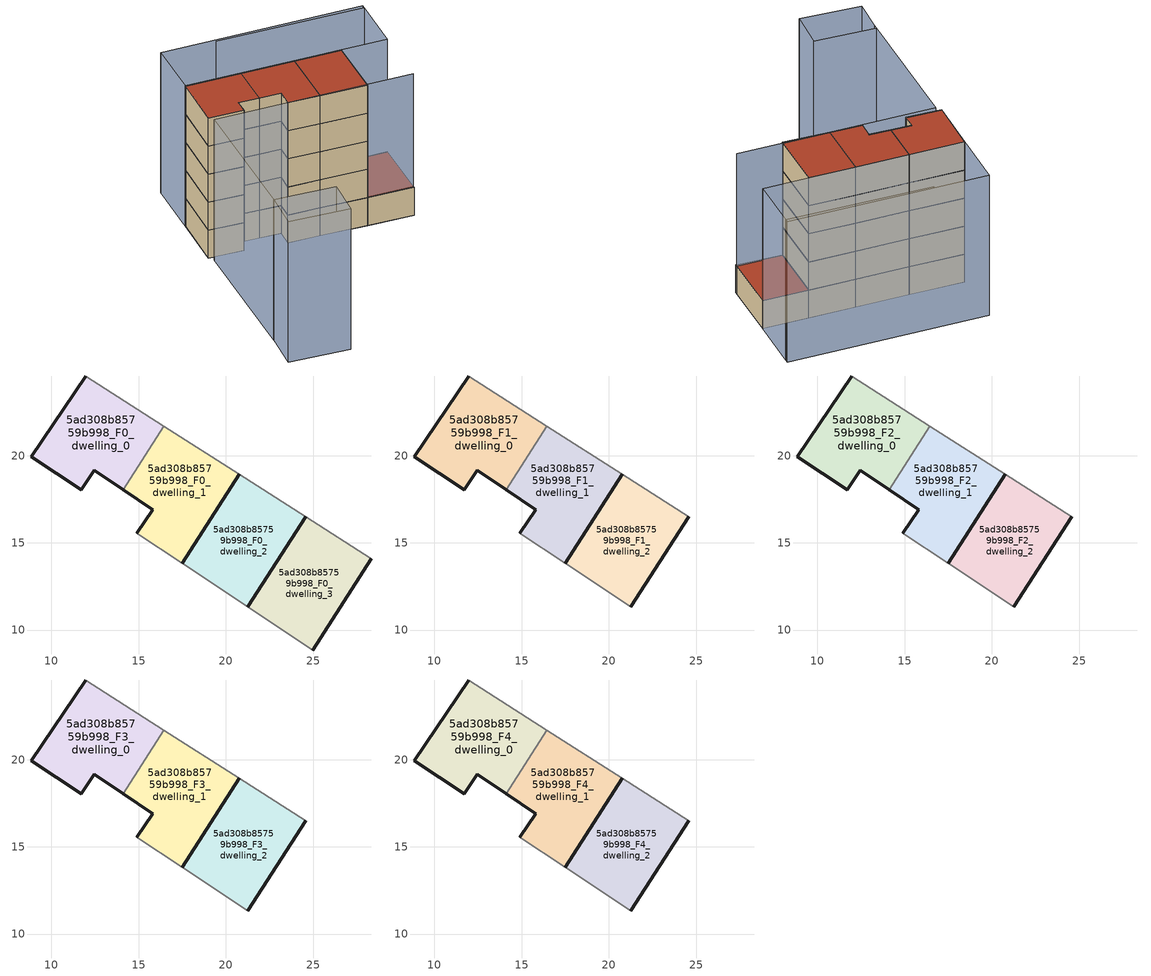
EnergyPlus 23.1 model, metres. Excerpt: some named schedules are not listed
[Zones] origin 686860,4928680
5ad308b85759b998_F0_dwelling_0
 floor ground (EU_floor_Construction): 14.11,18.05 16.44,21.7 11.96,24.57 8.86,19.95 11.7,18.05 12.45,19.17 z0
 wall outside (EU_wall_Construction): 14.11,18.05 12.45,19.17 11.7,18.05 8.86,19.95 11.96,24.57 z0:3
 wall adiabatic (EU_wall_Construction): 11.96,24.57 16.44,21.7 z0:3
 wall to 5ad308b85759b998_F0_dwelling_1 (EU_wall_Construction): 16.44,21.7 14.11,18.05 z0:3
5ad308b85759b998_F0_dwelling_1
 floor ground (EU_floor_Construction): 17.5,13.83 20.77,18.93 16.44,21.7 14.11,18.05 15.82,16.91 14.91,15.55 z0
 wall outside (EU_wall_Construction): 14.91,15.55 15.82,16.91 14.11,18.05 / 20.77,18.93 17.5,13.83 z0:3
 wall adiabatic (EU_wall_Construction): 17.5,13.83 14.91,15.55 / 16.44,21.7 20.77,18.93 z0:3
5ad308b85759b998_F0_dwelling_2
 floor ground (EU_floor_Construction): 21.27,11.33 24.57,16.49 20.77,18.93 17.5,13.83 z0
 wall outside (EU_wall_Construction): 17.5,13.83 20.77,18.93 / 24.57,16.49 21.27,11.33 z0:3
 wall adiabatic (EU_wall_Construction): 20.77,18.93 24.57,16.49 / 21.27,11.33 17.5,13.83 z0:3
5ad308b85759b998_F0_dwelling_3
 floor ground (EU_floor_Construction): 24.99,8.86 28.33,14.09 24.57,16.49 21.27,11.33 z0
 wall outside (EU_wall_Construction): 28.33,14.09 24.99,8.86 / 21.27,11.33 24.57,16.49 z0:3
 wall adiabatic (EU_wall_Construction): 24.57,16.49 28.33,14.09 / 24.99,8.86 21.27,11.33 z0:3
 roof outside (EU_roof_Construction): 28.33,14.09 24.99,8.86 21.27,11.33 24.57,16.49 z3
5ad308b85759b998_F1_dwelling_0
 floor to 5ad308b85759b998_F0_dwelling_0 (EU_floor_Construction): 14.11,18.05 16.44,21.7 11.96,24.57 8.86,19.95 11.7,18.05 12.45,19.17 z3
 wall outside (EU_wall_Construction): 14.11,18.05 12.45,19.17 11.7,18.05 8.86,19.95 11.96,24.57 z3:6
 wall adiabatic (EU_wall_Construction): 11.96,24.57 16.44,21.7 z3:6
 wall to 5ad308b85759b998_F1_dwelling_1 (EU_wall_Construction): 16.44,21.7 14.11,18.05 z3:6
5ad308b85759b998_F1_dwelling_1
 floor to 5ad308b85759b998_F0_dwelling_1 (EU_floor_Construction): 17.5,13.83 20.77,18.93 16.44,21.7 14.11,18.05 15.82,16.91 14.91,15.55 z3
 wall outside (EU_wall_Construction): 14.91,15.55 15.82,16.91 14.11,18.05 / 20.77,18.93 17.5,13.83 z3:6
 wall adiabatic (EU_wall_Construction): 17.5,13.83 14.91,15.55 / 16.44,21.7 20.77,18.93 z3:6
5ad308b85759b998_F1_dwelling_2
 floor to 5ad308b85759b998_F0_dwelling_2 (EU_floor_Construction): 21.26,11.33 24.57,16.49 20.77,18.93 17.5,13.83 z3
 wall outside (EU_wall_Construction): 24.57,16.49 21.27,11.33 / 17.5,13.83 20.77,18.93 z3:6
 wall adiabatic (EU_wall_Construction): 20.77,18.93 24.57,16.49 / 21.27,11.33 17.5,13.83 z3:6
5ad308b85759b998_F2_dwelling_0
 floor to 5ad308b85759b998_F1_dwelling_0 (EU_floor_Construction): 14.11,18.05 16.44,21.7 11.96,24.57 8.86,19.95 11.7,18.05 12.45,19.17 z6
 wall outside (EU_wall_Construction): 14.11,18.05 12.45,19.17 11.7,18.05 8.86,19.95 11.96,24.57 z6:9
 wall adiabatic (EU_wall_Construction): 11.96,24.57 16.44,21.7 z6:9
 wall to 5ad308b85759b998_F2_dwelling_1 (EU_wall_Construction): 16.44,21.7 14.11,18.05 z6:9
5ad308b85759b998_F2_dwelling_1
 floor to 5ad308b85759b998_F1_dwelling_1 (EU_floor_Construction): 17.5,13.83 20.77,18.93 16.44,21.7 14.11,18.05 15.82,16.91 14.91,15.55 z6
 wall outside (EU_wall_Construction): 14.91,15.55 15.82,16.91 14.11,18.05 / 20.77,18.93 17.5,13.83 z6:9
 wall adiabatic (EU_wall_Construction): 17.5,13.83 14.91,15.55 / 16.44,21.7 20.77,18.93 z6:9
5ad308b85759b998_F2_dwelling_2
 floor to 5ad308b85759b998_F1_dwelling_2 (EU_floor_Construction): 21.26,11.33 24.57,16.49 20.77,18.93 17.5,13.83 z6
 wall outside (EU_wall_Construction): 24.57,16.49 21.27,11.33 / 17.5,13.83 20.77,18.93 z6:9
 wall adiabatic (EU_wall_Construction): 20.77,18.93 24.57,16.49 / 21.27,11.33 17.5,13.83 z6:9
5ad308b85759b998_F3_dwelling_0
 floor to 5ad308b85759b998_F2_dwelling_0 (EU_floor_Construction): 14.11,18.05 16.44,21.7 11.96,24.57 8.86,19.95 11.7,18.05 12.45,19.17 z9
 wall outside (EU_wall_Construction): 14.11,18.05 12.45,19.17 11.7,18.05 8.86,19.95 11.96,24.57 z9:12
 wall adiabatic (EU_wall_Construction): 11.96,24.57 16.44,21.7 z9:12
 wall to 5ad308b85759b998_F3_dwelling_1 (EU_wall_Construction): 16.44,21.7 14.11,18.05 z9:12
5ad308b85759b998_F3_dwelling_1
 floor to 5ad308b85759b998_F2_dwelling_1 (EU_floor_Construction): 17.5,13.83 20.77,18.93 16.44,21.7 14.11,18.05 15.82,16.91 14.91,15.55 z9
 wall outside (EU_wall_Construction): 14.91,15.55 15.82,16.91 14.11,18.05 / 20.77,18.93 17.5,13.83 z9:12
 wall adiabatic (EU_wall_Construction): 17.5,13.83 14.91,15.55 / 16.44,21.7 20.77,18.93 z9:12
5ad308b85759b998_F3_dwelling_2
 floor to 5ad308b85759b998_F2_dwelling_2 (EU_floor_Construction): 21.26,11.33 24.57,16.49 20.77,18.93 17.5,13.83 z9
 wall outside (EU_wall_Construction): 24.57,16.49 21.27,11.33 / 17.5,13.83 20.77,18.93 z9:12
 wall adiabatic (EU_wall_Construction): 20.77,18.93 24.57,16.49 / 21.27,11.33 17.5,13.83 z9:12
5ad308b85759b998_F4_dwelling_0
 floor to 5ad308b85759b998_F3_dwelling_0 (EU_floor_Construction): 14.11,18.05 16.44,21.7 11.96,24.57 8.86,19.95 11.7,18.05 12.45,19.17 z12
 wall outside (EU_wall_Construction): 14.11,18.05 12.45,19.17 11.7,18.05 8.86,19.95 11.96,24.57 z12:15
 wall adiabatic (EU_wall_Construction): 11.96,24.57 16.44,21.7 z12:15
 wall to 5ad308b85759b998_F4_dwelling_1 (EU_wall_Construction): 16.44,21.7 14.11,18.05 z12:15
 roof outside (EU_roof_Construction): 16.44,21.7 14.11,18.05 12.45,19.17 11.7,18.05 8.86,19.95 11.96,24.57 z15
5ad308b85759b998_F4_dwelling_1
 floor to 5ad308b85759b998_F3_dwelling_1 (EU_floor_Construction): 17.5,13.83 20.77,18.93 16.44,21.7 14.11,18.05 15.82,16.91 14.91,15.55 z12
 wall outside (EU_wall_Construction): 14.91,15.55 15.82,16.91 14.11,18.05 / 20.77,18.93 17.5,13.83 z12:15
 wall adiabatic (EU_wall_Construction): 17.5,13.83 14.91,15.55 / 16.44,21.7 20.77,18.93 z12:15
 roof outside (EU_roof_Construction): 20.77,18.93 17.5,13.83 14.91,15.55 15.82,16.91 14.11,18.05 16.44,21.7 z15
5ad308b85759b998_F4_dwelling_2
 floor to 5ad308b85759b998_F3_dwelling_2 (EU_floor_Construction): 21.26,11.33 24.57,16.49 20.77,18.93 17.5,13.83 z12
 wall outside (EU_wall_Construction): 24.57,16.49 21.27,11.33 / 17.5,13.83 20.77,18.93 z12:15
 wall adiabatic (EU_wall_Construction): 20.77,18.93 24.57,16.49 / 21.27,11.33 17.5,13.83 z12:15
 roof outside (EU_roof_Construction): 24.57,16.49 21.27,11.33 17.5,13.83 20.77,18.93 z15
shading: 1.31,7.41 8.97,19.36 / 8.97,19.36 25.09,9.02 / 31.25,18.65 19.39,26.4 / 4.19,1.26 -0.66,4.66 / -0.66,4.66 1.51,7.76 / 1.51,7.76 6.37,4.36 / 6.37,4.36 4.19,1.26 / 28.33,14.09 11.96,24.57 / 11.96,24.57 15.05,29.4 / 15.05,29.4 31.43,18.92 / 31.43,18.92 28.33,14.09 z0:15
[Building]
EU S2 Campaign: North Axis=0; Terrain=City; Solar Distribution=FullExterior
[Site:Location]
Bologna: Latitude=44.5; Longitude=11.25; Time Zone=1; Elevation=37
[SizingPeriod:WeatherFileDays]
AnnualSizingPeriod: Begin Month=1; Begin Day of Month=1; End Month=12; End Day of Month=31; Day of Week for Start Day=Monday; Use Weather File Daylight Saving Period=No; Use Weather File Rain and Snow Indicators=No
[MATERIAL]
EU_InternalMass_Material: Roughness=MediumRough; Thickness=0.1; Conductivity=1; Density=1800; Specific Heat=900; Thermal Absorptance=0.9; Solar Absorptance=0.7; Visible Absorptance=0.7
[MATERIAL:NOMASS] Roughness=MediumRough; Thermal Absorptance=0.9; Solar Absorptance=0.7; Visible Absorptance=0.7
Name | Thermal Resistance
EU_wall_NoMass | 0.905828
EU_roof_NoMass | 0.37593
EU_floor_NoMass | 0.67114
[CONSTRUCTION]
EU_wall_Construction: EU_wall_NoMass
EU_roof_Construction: EU_roof_NoMass
EU_floor_Construction: EU_floor_NoMass
EU_InternalMass_Construction: EU_InternalMass_Material
[ZONE] Type=1; Multiplier=1; Ceiling Height=autocalculate; Floor Area=autocalculate; Part of Total Floor Area=Yes
Name | Volume
5ad308b85759b998_F0_dwelling_0 | 82.6003
5ad308b85759b998_F1_dwelling_0; 5ad308b85759b998_F2_dwelling_0; 5ad308b85759b998_F3_dwelling_0; 5ad308b85759b998_F4_dwelling_0 | 82.6011
5ad308b85759b998_F0_dwelling_1 | 82.6084
5ad308b85759b998_F1_dwelling_1; 5ad308b85759b998_F2_dwelling_1; 5ad308b85759b998_F3_dwelling_1; 5ad308b85759b998_F4_dwelling_1 | 82.6091
5ad308b85759b998_F0_dwelling_2; 5ad308b85759b998_F1_dwelling_2; 5ad308b85759b998_F2_dwelling_2; 5ad308b85759b998_F3_dwelling_2; 5ad308b85759b998_F4_dwelling_2 | 82.6062
5ad308b85759b998_F0_dwelling_3 | 82.5981
[INTERNALMASS] Construction=EU_InternalMass_Construction
Name | Zone or ZoneList | Surface Area
5ad308b85759b998_F0_dwelling_0_EU_InternalMass | 5ad308b85759b998_F0_dwelling_0 | 27.5332
5ad308b85759b998_F0_dwelling_1_EU_InternalMass | 5ad308b85759b998_F0_dwelling_1 | 27.5361
5ad308b85759b998_F0_dwelling_2_EU_InternalMass | 5ad308b85759b998_F0_dwelling_2 | 27.535
5ad308b85759b998_F0_dwelling_3_EU_InternalMass | 5ad308b85759b998_F0_dwelling_3 | 27.5331
5ad308b85759b998_F1_dwelling_0_EU_InternalMass | 5ad308b85759b998_F1_dwelling_0 | 36.7145
5ad308b85759b998_F1_dwelling_1_EU_InternalMass | 5ad308b85759b998_F1_dwelling_1 | 36.7153
5ad308b85759b998_F1_dwelling_2_EU_InternalMass | 5ad308b85759b998_F1_dwelling_2 | 36.7143
5ad308b85759b998_F2_dwelling_0_EU_InternalMass | 5ad308b85759b998_F2_dwelling_0 | 36.7145
5ad308b85759b998_F2_dwelling_1_EU_InternalMass | 5ad308b85759b998_F2_dwelling_1 | 36.7153
5ad308b85759b998_F2_dwelling_2_EU_InternalMass | 5ad308b85759b998_F2_dwelling_2 | 36.7143
5ad308b85759b998_F3_dwelling_0_EU_InternalMass | 5ad308b85759b998_F3_dwelling_0 | 36.7145
5ad308b85759b998_F3_dwelling_1_EU_InternalMass | 5ad308b85759b998_F3_dwelling_1 | 36.7153
5ad308b85759b998_F3_dwelling_2_EU_InternalMass | 5ad308b85759b998_F3_dwelling_2 | 36.7143
5ad308b85759b998_F4_dwelling_0_EU_InternalMass | 5ad308b85759b998_F4_dwelling_0 | 36.7145
5ad308b85759b998_F4_dwelling_1_EU_InternalMass | 5ad308b85759b998_F4_dwelling_1 | 36.7153
5ad308b85759b998_F4_dwelling_2_EU_InternalMass | 5ad308b85759b998_F4_dwelling_2 | 36.7143
[OTHEREQUIPMENT] Fuel Type=Electricity; Design Level Calculation Method=Watts/Area; Power per Zone Floor Area=1; Fraction Latent=0; Fraction Radiant=0; Fraction Lost=0; Carbon Dioxide Generation Rate=0; EndUse Subcategory=EU_Step8_InternalGains
Name | Zone or ZoneList or Space or SpaceList | Schedule
EU_Step8_InternalGain_5ad308b85759b998_F0_dwelling_0_f000 | 5ad308b85759b998_F0_dwelling_0 | EU_Step8_GainSchedule_5ad308b85759b998_F0_dwelling_0_f000
EU_Step8_InternalGain_5ad308b85759b998_F0_dwelling_1_f000 | 5ad308b85759b998_F0_dwelling_1 | EU_Step8_GainSchedule_5ad308b85759b998_F0_dwelling_1_f000
EU_Step8_InternalGain_5ad308b85759b998_F0_dwelling_2_f000 | 5ad308b85759b998_F0_dwelling_2 | EU_Step8_GainSchedule_5ad308b85759b998_F0_dwelling_2_f000
EU_Step8_InternalGain_5ad308b85759b998_F0_dwelling_3_f000 | 5ad308b85759b998_F0_dwelling_3 | EU_Step8_GainSchedule_5ad308b85759b998_F0_dwelling_3_f000
EU_Step8_InternalGain_5ad308b85759b998_F1_dwelling_0_f000 | 5ad308b85759b998_F1_dwelling_0 | EU_Step8_GainSchedule_5ad308b85759b998_F1_dwelling_0_f000
EU_Step8_InternalGain_5ad308b85759b998_F1_dwelling_1_f000 | 5ad308b85759b998_F1_dwelling_1 | EU_Step8_GainSchedule_5ad308b85759b998_F1_dwelling_1_f000
EU_Step8_InternalGain_5ad308b85759b998_F1_dwelling_2_f000 | 5ad308b85759b998_F1_dwelling_2 | EU_Step8_GainSchedule_5ad308b85759b998_F1_dwelling_2_f000
EU_Step8_InternalGain_5ad308b85759b998_F2_dwelling_0_f000 | 5ad308b85759b998_F2_dwelling_0 | EU_Step8_GainSchedule_5ad308b85759b998_F2_dwelling_0_f000
EU_Step8_InternalGain_5ad308b85759b998_F2_dwelling_1_f000 | 5ad308b85759b998_F2_dwelling_1 | EU_Step8_GainSchedule_5ad308b85759b998_F2_dwelling_1_f000
EU_Step8_InternalGain_5ad308b85759b998_F2_dwelling_2_f000 | 5ad308b85759b998_F2_dwelling_2 | EU_Step8_GainSchedule_5ad308b85759b998_F2_dwelling_2_f000
EU_Step8_InternalGain_5ad308b85759b998_F3_dwelling_0_f000 | 5ad308b85759b998_F3_dwelling_0 | EU_Step8_GainSchedule_5ad308b85759b998_F3_dwelling_0_f000
EU_Step8_InternalGain_5ad308b85759b998_F3_dwelling_1_f000 | 5ad308b85759b998_F3_dwelling_1 | EU_Step8_GainSchedule_5ad308b85759b998_F3_dwelling_1_f000
EU_Step8_InternalGain_5ad308b85759b998_F3_dwelling_2_f000 | 5ad308b85759b998_F3_dwelling_2 | EU_Step8_GainSchedule_5ad308b85759b998_F3_dwelling_2_f000
EU_Step8_InternalGain_5ad308b85759b998_F4_dwelling_0_f000 | 5ad308b85759b998_F4_dwelling_0 | EU_Step8_GainSchedule_5ad308b85759b998_F4_dwelling_0_f000
EU_Step8_InternalGain_5ad308b85759b998_F4_dwelling_1_f000 | 5ad308b85759b998_F4_dwelling_1 | EU_Step8_GainSchedule_5ad308b85759b998_F4_dwelling_1_f000
EU_Step8_InternalGain_5ad308b85759b998_F4_dwelling_2_f000 | 5ad308b85759b998_F4_dwelling_2 | EU_Step8_GainSchedule_5ad308b85759b998_F4_dwelling_2_f000
[ZONEVENTILATION:DESIGNFLOWRATE] Schedule=EU_AlwaysOn; Design Flow Rate Calculation Method=AirChanges/Hour; Air Changes per Hour=0.73129; Ventilation Type=Natural; Fan Pressure Rise=0; Fan Total Efficiency=1; Constant Term Coefficient=1; Temperature Term Coefficient=0; Velocity Term Coefficient=0; Velocity Squared Term Coefficient=0; Minimum Indoor Temperature=-100; Maximum Indoor Temperature=100; Delta Temperature=-100; Minimum Outdoor Temperature=-100; Maximum Outdoor Temperature=100; Maximum Wind Speed=40
Name | Zone or ZoneList or Space or SpaceList
EU_ConstantAir_5ad308b85759b998_F0_dwelling_0 | 5ad308b85759b998_F0_dwelling_0
EU_ConstantAir_5ad308b85759b998_F0_dwelling_1 | 5ad308b85759b998_F0_dwelling_1
EU_ConstantAir_5ad308b85759b998_F0_dwelling_2 | 5ad308b85759b998_F0_dwelling_2
EU_ConstantAir_5ad308b85759b998_F0_dwelling_3 | 5ad308b85759b998_F0_dwelling_3
EU_ConstantAir_5ad308b85759b998_F1_dwelling_0 | 5ad308b85759b998_F1_dwelling_0
EU_ConstantAir_5ad308b85759b998_F1_dwelling_1 | 5ad308b85759b998_F1_dwelling_1
EU_ConstantAir_5ad308b85759b998_F1_dwelling_2 | 5ad308b85759b998_F1_dwelling_2
EU_ConstantAir_5ad308b85759b998_F2_dwelling_0 | 5ad308b85759b998_F2_dwelling_0
EU_ConstantAir_5ad308b85759b998_F2_dwelling_1 | 5ad308b85759b998_F2_dwelling_1
EU_ConstantAir_5ad308b85759b998_F2_dwelling_2 | 5ad308b85759b998_F2_dwelling_2
EU_ConstantAir_5ad308b85759b998_F3_dwelling_0 | 5ad308b85759b998_F3_dwelling_0
EU_ConstantAir_5ad308b85759b998_F3_dwelling_1 | 5ad308b85759b998_F3_dwelling_1
EU_ConstantAir_5ad308b85759b998_F3_dwelling_2 | 5ad308b85759b998_F3_dwelling_2
EU_ConstantAir_5ad308b85759b998_F4_dwelling_0 | 5ad308b85759b998_F4_dwelling_0
EU_ConstantAir_5ad308b85759b998_F4_dwelling_1 | 5ad308b85759b998_F4_dwelling_1
EU_ConstantAir_5ad308b85759b998_F4_dwelling_2 | 5ad308b85759b998_F4_dwelling_2
[HVACTEMPLATE:THERMOSTAT] Constant Heating Setpoint=20; Constant Cooling Setpoint=50
EU_HeatOnly_5ad308b85759b998_F0_dwelling_0; EU_HeatOnly_5ad308b85759b998_F0_dwelling_1; EU_HeatOnly_5ad308b85759b998_F0_dwelling_2; EU_HeatOnly_5ad308b85759b998_F0_dwelling_3; EU_HeatOnly_5ad308b85759b998_F1_dwelling_0; EU_HeatOnly_5ad308b85759b998_F1_dwelling_1; EU_HeatOnly_5ad308b85759b998_F1_dwelling_2; EU_HeatOnly_5ad308b85759b998_F2_dwelling_0; EU_HeatOnly_5ad308b85759b998_F2_dwelling_1; EU_HeatOnly_5ad308b85759b998_F2_dwelling_2; EU_HeatOnly_5ad308b85759b998_F3_dwelling_0; EU_HeatOnly_5ad308b85759b998_F3_dwelling_1; EU_HeatOnly_5ad308b85759b998_F3_dwelling_2; EU_HeatOnly_5ad308b85759b998_F4_dwelling_0; EU_HeatOnly_5ad308b85759b998_F4_dwelling_1; EU_HeatOnly_5ad308b85759b998_F4_dwelling_2
[HVACTEMPLATE:ZONE:IDEALLOADSAIRSYSTEM] System Availability Schedule=EU_AlwaysOn; Maximum Heating Supply Air Temperature=50; Minimum Cooling Supply Air Temperature=13; Maximum Heating Supply Air Humidity Ratio=0.0156; Minimum Cooling Supply Air Humidity Ratio=0.0077; Heating Limit=NoLimit; Cooling Limit=NoLimit; Heating Availability Schedule=EU_AlwaysOn; Cooling Availability Schedule=EU_CoolingOff; Dehumidification Control Type=ConstantSensibleHeatRatio; Cooling Sensible Heat Ratio=0.7; Dehumidification Setpoint=60; Humidification Control Type=None; Humidification Setpoint=30; Outdoor Air Method=None; Outdoor Air Flow Rate per Person=0.00944; Outdoor Air Flow Rate per Zone Floor Area=0; Outdoor Air Flow Rate per Zone=0; Demand Controlled Ventilation Type=None; Outdoor Air Economizer Type=NoEconomizer; Heat Recovery Type=None; Sensible Heat Recovery Effectiveness=0.7; Latent Heat Recovery Effectiveness=0.65
Name | Template Thermostat
5ad308b85759b998_F0_dwelling_0 | EU_HeatOnly_5ad308b85759b998_F0_dwelling_0
5ad308b85759b998_F0_dwelling_1 | EU_HeatOnly_5ad308b85759b998_F0_dwelling_1
5ad308b85759b998_F0_dwelling_2 | EU_HeatOnly_5ad308b85759b998_F0_dwelling_2
5ad308b85759b998_F0_dwelling_3 | EU_HeatOnly_5ad308b85759b998_F0_dwelling_3
5ad308b85759b998_F1_dwelling_0 | EU_HeatOnly_5ad308b85759b998_F1_dwelling_0
5ad308b85759b998_F1_dwelling_1 | EU_HeatOnly_5ad308b85759b998_F1_dwelling_1
5ad308b85759b998_F1_dwelling_2 | EU_HeatOnly_5ad308b85759b998_F1_dwelling_2
5ad308b85759b998_F2_dwelling_0 | EU_HeatOnly_5ad308b85759b998_F2_dwelling_0
5ad308b85759b998_F2_dwelling_1 | EU_HeatOnly_5ad308b85759b998_F2_dwelling_1
5ad308b85759b998_F2_dwelling_2 | EU_HeatOnly_5ad308b85759b998_F2_dwelling_2
5ad308b85759b998_F3_dwelling_0 | EU_HeatOnly_5ad308b85759b998_F3_dwelling_0
5ad308b85759b998_F3_dwelling_1 | EU_HeatOnly_5ad308b85759b998_F3_dwelling_1
5ad308b85759b998_F3_dwelling_2 | EU_HeatOnly_5ad308b85759b998_F3_dwelling_2
5ad308b85759b998_F4_dwelling_0 | EU_HeatOnly_5ad308b85759b998_F4_dwelling_0
5ad308b85759b998_F4_dwelling_1 | EU_HeatOnly_5ad308b85759b998_F4_dwelling_1
5ad308b85759b998_F4_dwelling_2 | EU_HeatOnly_5ad308b85759b998_F4_dwelling_2
[SIZING:ZONE] Zone Cooling Design Supply Air Temperature Input Method=SupplyAirTemperature; Zone Cooling Design Supply Air Temperature=13; Zone Heating Design Supply Air Temperature Input Method=SupplyAirTemperature; Zone Heating Design Supply Air Temperature=50; Zone Cooling Design Supply Air Humidity Ratio=0.008; Zone Heating Design Supply Air Humidity Ratio=0.008; Cooling Design Air Flow Method=DesignDay; Cooling Design Air Flow Rate=0; Cooling Minimum Air Flow per Zone Floor Area=0.000762; Cooling Minimum Air Flow=0; Cooling Minimum Air Flow Fraction=0.2; Heating Design Air Flow Method=DesignDay; Heating Design Air Flow Rate=0; Heating Maximum Air Flow per Zone Floor Area=0.002032; Heating Maximum Air Flow=0.141576; Heating Maximum Air Flow Fraction=0.3; Account for Dedicated Outdoor Air System=No; Dedicated Outdoor Air System Control Strategy=NeutralSupplyAir; Dedicated Outdoor Air Low Setpoint Temperature for Design=autosize; Dedicated Outdoor Air High Setpoint Temperature for Design=autosize; Zone Load Sizing Method=Sensible Load Only No Latent Load; Zone Latent Cooling Design Supply Air Humidity Ratio Input Method=HumidityRatioDifference; Zone Cooling Design Supply Air Humidity Ratio Difference=0.005; Zone Latent Heating Design Supply Air Humidity Ratio Input Method=HumidityRatioDifference; Zone Humidification Design Supply Air Humidity Ratio Difference=0.005
5ad308b85759b998_F0_dwelling_0; 5ad308b85759b998_F0_dwelling_1; 5ad308b85759b998_F0_dwelling_2; 5ad308b85759b998_F0_dwelling_3; 5ad308b85759b998_F1_dwelling_0; 5ad308b85759b998_F1_dwelling_1; 5ad308b85759b998_F1_dwelling_2; 5ad308b85759b998_F2_dwelling_0; 5ad308b85759b998_F2_dwelling_1
